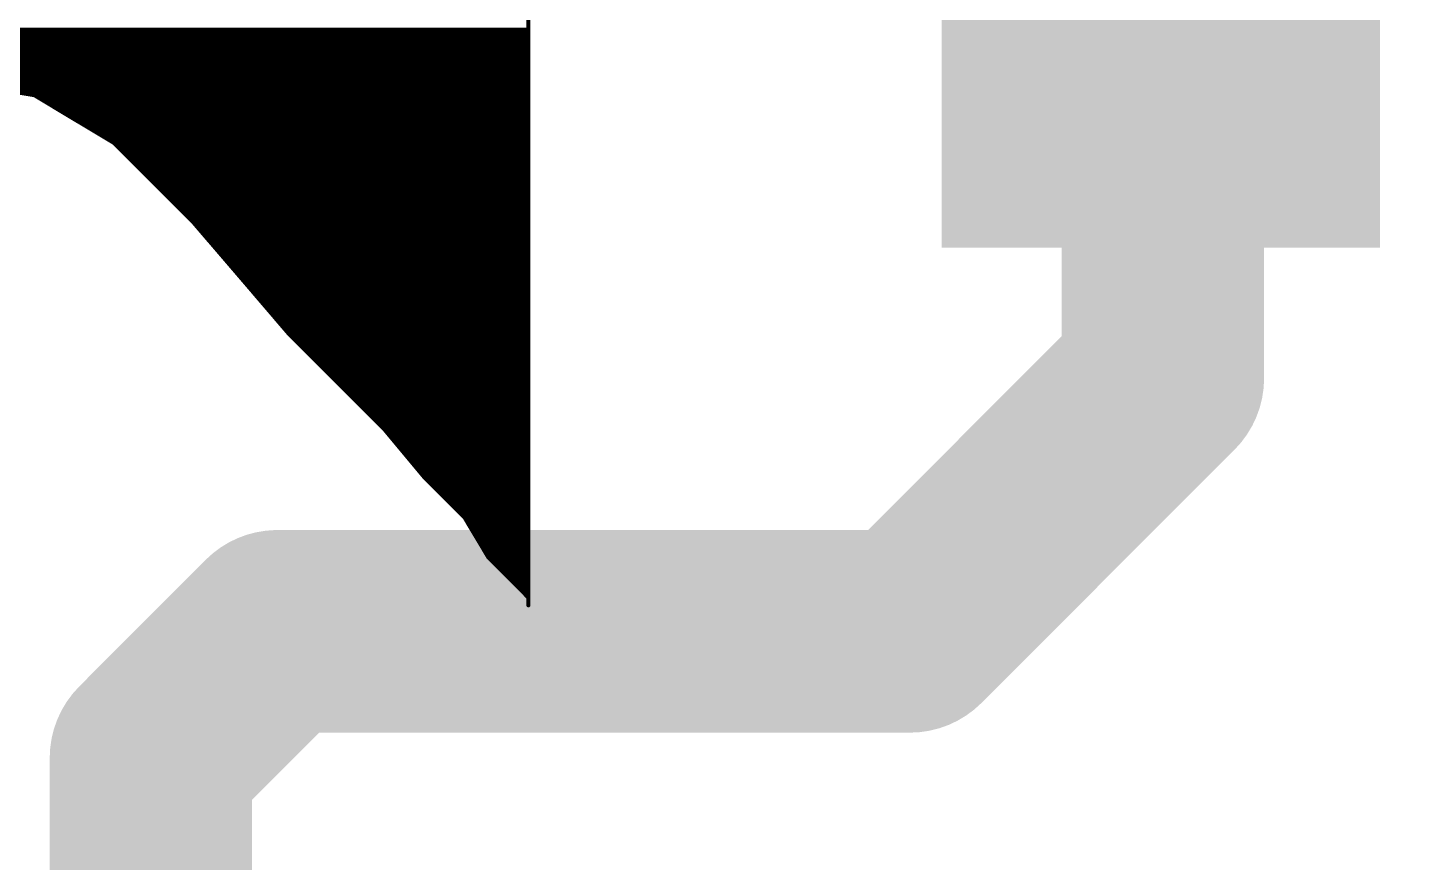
# Model space of a CAD drawing. Extents: x -45 to 63, y -30 to 12.
# Drawn here: x -2.06 to -0.328, y -5.211 to -4.164 of the extents above; entities that cross this region are included whole.
import ezdxf

# ---------------------------------------------------------------- set-up
doc = ezdxf.new("R2010")
doc.units = 0
for name, color, linetype in [('1', 12, 'CONTINUOUS'), ('20', 53, 'CONTINUOUS'), ('22', 40, 'CONTINUOUS'), ('49', 253, 'CONTINUOUS')]:
    doc.layers.add(name, color=color, linetype=linetype)

# ---------------------------------------------------------------- blocks, each defined once
blk = doc.blocks.new('RECT')
blk.add_solid([(-0.5, -0.5), (0.5, -0.5), (-0.5, 0.5), (0.5, 0.5)])

msp = doc.modelspace()

# ---------------------------------------------------------------- linework, layer by layer
at = {"layer": '1', "const_width": 0.254}
for points in [[(-0.635, -4.6037), (-0.635, -3.8426)], [(-0.635, -4.6037), (-0.9525, -4.9213)], [(-1.7463, -4.9213), (-1.905, -5.08)], [(-0.9525, -4.9213), (-1.7463, -4.9213)], [(-1.905, -5.08), (-1.905, -5.676)]]:
    msp.add_lwpolyline(points, dxfattribs=at)
at = {"layer": '1', "const_width": 0.127}
for points in [[(-0.5901, -4.6487, 1), (-0.6799, -4.5588)], [(-0.6985, -4.6037, 1), (-0.5715, -4.6037)], [(-1.7463, -4.8578, 1), (-1.7463, -4.9848)], [(-1.7013, -4.9662, 1), (-1.7912, -4.8763)], [(-0.9525, -4.9848, 1), (-0.9525, -4.8578)], [(-0.9974, -4.8763, 1), (-0.9076, -4.9662)], [(-1.8415, -5.08, 1), (-1.9685, -5.08)], [(-1.9499, -5.0351, 1), (-1.8601, -5.1249)]]:
    msp.add_lwpolyline(points, format="xyb", dxfattribs=at)
at = {"layer": '20', "const_width": 0.254}
msp.add_lwpolyline([(0, -16.764, 1), (0, 11.684, 1), (0, -16.764)], format="xyb", dxfattribs=at)
at = {"layer": '22', "const_width": 0.0051}
for points in [[(-1.4313, -3.5088), (-1.4313, -4.8887)], [(-2.5866, -4.1666), (-1.4313, -4.1666)], [(-2.5739, -4.1717), (-1.4313, -4.1717)], [(-2.5612, -4.1768), (-1.4313, -4.1768)], [(-2.5485, -4.1819), (-1.4313, -4.1819)], [(-2.5358, -4.187), (-1.4313, -4.187)], [(-2.5192, -4.192), (-1.4313, -4.192)], [(-2.5006, -4.1971), (-1.4313, -4.1971)], [(-2.482, -4.2022), (-1.4313, -4.2022)], [(-2.4633, -4.2073), (-1.4313, -4.2073)], [(-2.4447, -4.2124), (-1.4313, -4.2124)], [(-2.4261, -4.2174), (-1.4313, -4.2174)], [(-2.3986, -4.2225), (-1.4313, -4.2225)], [(-2.3681, -4.2276), (-1.4313, -4.2276)], [(-2.3377, -4.2327), (-1.4313, -4.2327)], [(-2.3072, -4.2378), (-1.4313, -4.2378)], [(-2.0513, -4.2488), (-2.1113, -4.2388)], [(-2.0867, -4.2428), (-1.4313, -4.2428)], [(-2.0562, -4.2479), (-1.4313, -4.2479)], [(-2.0013, -4.2788), (-2.0513, -4.2488)], [(-2.0442, -4.253), (-1.4313, -4.253)], [(-2.0357, -4.2581), (-1.4313, -4.2581)], [(-2.0272, -4.2632), (-1.4313, -4.2632)], [(-2.0188, -4.2683), (-1.4313, -4.2683)], [(-2.0103, -4.2733), (-1.4313, -4.2733)], [(-2.0018, -4.2784), (-1.4313, -4.2784)], [(-1.9513, -4.3087), (-2.0013, -4.2788)], [(-1.9933, -4.2835), (-1.4313, -4.2835)], [(-1.9849, -4.2886), (-1.4313, -4.2886)], [(-1.9764, -4.2937), (-1.4313, -4.2937)], [(-1.9679, -4.2987), (-1.4313, -4.2987)], [(-1.9595, -4.3038), (-1.4313, -4.3038)], [(-1.9013, -4.3588), (-1.9513, -4.3087)], [(-1.9511, -4.3089), (-1.4313, -4.3089)], [(-1.946, -4.314), (-1.4313, -4.314)], [(-1.9409, -4.3191), (-1.4313, -4.3191)], [(-1.9359, -4.3241), (-1.4313, -4.3241)], [(-1.9308, -4.3292), (-1.4313, -4.3292)], [(-1.9257, -4.3343), (-1.4313, -4.3343)], [(-1.9206, -4.3394), (-1.4313, -4.3394)], [(-1.9155, -4.3445), (-1.4313, -4.3445)], [(-1.9104, -4.3495), (-1.4313, -4.3495)], [(-1.9054, -4.3546), (-1.4313, -4.3546)], [(-1.8513, -4.4088), (-1.9013, -4.3588)], [(-1.9003, -4.3597), (-1.4313, -4.3597)], [(-1.8952, -4.3648), (-1.4313, -4.3648)], [(-1.8901, -4.3699), (-1.4313, -4.3699)], [(-1.885, -4.375), (-1.4313, -4.375)], [(-1.88, -4.38), (-1.4313, -4.38)], [(-1.8749, -4.3851), (-1.4313, -4.3851)], [(-1.8698, -4.3902), (-1.4313, -4.3902)], [(-1.8647, -4.3953), (-1.4313, -4.3953)], [(-1.8596, -4.4004), (-1.4313, -4.4004)], [(-1.8546, -4.4054), (-1.4313, -4.4054)], [(-1.7913, -4.4787), (-1.8513, -4.4088)], [(-1.8497, -4.4105), (-1.4313, -4.4105)], [(-1.8454, -4.4156), (-1.4313, -4.4156)], [(-1.841, -4.4207), (-1.4313, -4.4207)], [(-1.8367, -4.4258), (-1.4313, -4.4258)], [(-1.8323, -4.4309), (-1.4313, -4.4309)], [(-1.828, -4.4359), (-1.4313, -4.4359)], [(-1.8236, -4.441), (-1.4313, -4.441)], [(-1.8192, -4.4461), (-1.4313, -4.4461)], [(-1.8149, -4.4512), (-1.4313, -4.4512)], [(-1.8105, -4.4563), (-1.4313, -4.4563)], [(-1.8062, -4.4613), (-1.4313, -4.4613)], [(-1.8018, -4.4664), (-1.4313, -4.4664)], [(-1.7975, -4.4715), (-1.4313, -4.4715)], [(-1.7931, -4.4766), (-1.4313, -4.4766)], [(-1.7313, -4.5488), (-1.7913, -4.4787)], [(-1.7888, -4.4817), (-1.4313, -4.4817)], [(-1.7844, -4.4867), (-1.4313, -4.4867)], [(-1.78, -4.4918), (-1.4313, -4.4918)], [(-1.7757, -4.4969), (-1.4313, -4.4969)], [(-1.7713, -4.502), (-1.4313, -4.502)], [(-1.767, -4.5071), (-1.4313, -4.5071)], [(-1.7626, -4.5122), (-1.4313, -4.5122)], [(-1.7583, -4.5172), (-1.4313, -4.5172)], [(-1.7539, -4.5223), (-1.4313, -4.5223)], [(-1.7496, -4.5274), (-1.4313, -4.5274)], [(-1.7452, -4.5325), (-1.4313, -4.5325)], [(-1.7408, -4.5376), (-1.4313, -4.5376)], [(-1.7365, -4.5426), (-1.4313, -4.5426)], [(-1.7321, -4.5477), (-1.4313, -4.5477)], [(-1.6713, -4.6088), (-1.7313, -4.5488)], [(-1.7272, -4.5528), (-1.4313, -4.5528)], [(-1.7221, -4.5579), (-1.4313, -4.5579)], [(-1.717, -4.563), (-1.4313, -4.563)], [(-1.712, -4.568), (-1.4313, -4.568)], [(-1.7069, -4.5731), (-1.4313, -4.5731)], [(-1.7018, -4.5782), (-1.4313, -4.5782)], [(-1.6967, -4.5833), (-1.4313, -4.5833)], [(-1.6916, -4.5884), (-1.4313, -4.5884)], [(-1.6865, -4.5934), (-1.4313, -4.5934)], [(-1.6815, -4.5985), (-1.4313, -4.5985)], [(-1.6764, -4.6036), (-1.4313, -4.6036)], [(-1.6713, -4.6087), (-1.4313, -4.6087)], [(-1.6113, -4.6688), (-1.6713, -4.6088)], [(-1.6662, -4.6138), (-1.4313, -4.6138)], [(-1.6611, -4.6189), (-1.4313, -4.6189)], [(-1.6561, -4.6239), (-1.4313, -4.6239)], [(-1.651, -4.629), (-1.4313, -4.629)], [(-1.6459, -4.6341), (-1.4313, -4.6341)], [(-1.6408, -4.6392), (-1.4313, -4.6392)], [(-1.6357, -4.6443), (-1.4313, -4.6443)], [(-1.6307, -4.6493), (-1.4313, -4.6493)], [(-1.6256, -4.6544), (-1.4313, -4.6544)], [(-1.6205, -4.6595), (-1.4313, -4.6595)], [(-1.6154, -4.6646), (-1.4313, -4.6646)], [(-1.5613, -4.7287), (-1.6113, -4.6688)], [(-1.6105, -4.6697), (-1.4313, -4.6697)], [(-1.6063, -4.6748), (-1.4313, -4.6748)], [(-1.602, -4.6798), (-1.4313, -4.6798)], [(-1.5978, -4.6849), (-1.4313, -4.6849)], [(-1.5935, -4.69), (-1.4313, -4.69)], [(-1.5893, -4.6951), (-1.4313, -4.6951)], [(-1.5851, -4.7002), (-1.4313, -4.7002)], [(-1.5808, -4.7052), (-1.4313, -4.7052)], [(-1.5766, -4.7103), (-1.4313, -4.7103)], [(-1.5724, -4.7154), (-1.4313, -4.7154)], [(-1.5681, -4.7205), (-1.4313, -4.7205)], [(-1.5639, -4.7256), (-1.4313, -4.7256)], [(-1.5112, -4.7788), (-1.5613, -4.7287)], [(-1.5594, -4.7306), (-1.4313, -4.7306)], [(-1.5543, -4.7357), (-1.4313, -4.7357)], [(-1.5492, -4.7408), (-1.4313, -4.7408)], [(-1.5441, -4.7459), (-1.4313, -4.7459)], [(-1.539, -4.751), (-1.4313, -4.751)], [(-1.534, -4.7561), (-1.4313, -4.7561)], [(-1.5289, -4.7611), (-1.4313, -4.7611)], [(-1.5238, -4.7662), (-1.4313, -4.7662)], [(-1.5187, -4.7713), (-1.4313, -4.7713)], [(-1.5136, -4.7764), (-1.4313, -4.7764)], [(-1.4813, -4.8288), (-1.5112, -4.7788)], [(-1.5096, -4.7815), (-1.4313, -4.7815)], [(-1.5066, -4.7865), (-1.4313, -4.7865)], [(-1.5035, -4.7916), (-1.4313, -4.7916)], [(-1.5005, -4.7967), (-1.4313, -4.7967)], [(-1.4974, -4.8018), (-1.4313, -4.8018)], [(-1.4944, -4.8069), (-1.4313, -4.8069)], [(-1.4913, -4.8119), (-1.4313, -4.8119)], [(-1.4883, -4.817), (-1.4313, -4.817)], [(-1.4852, -4.8221), (-1.4313, -4.8221)], [(-1.4822, -4.8272), (-1.4313, -4.8272)], [(-1.4513, -4.8588), (-1.4813, -4.8288)], [(-1.4777, -4.8323), (-1.4313, -4.8323)], [(-1.4727, -4.8373), (-1.4313, -4.8373)], [(-1.4676, -4.8424), (-1.4313, -4.8424)], [(-1.4625, -4.8475), (-1.4313, -4.8475)], [(-1.4574, -4.8526), (-1.4313, -4.8526)], [(-1.4523, -4.8577), (-1.4313, -4.8577)], [(-1.4313, -4.8788), (-1.4513, -4.8588)], [(-1.4472, -4.8628), (-1.4313, -4.8628)], [(-1.4422, -4.8678), (-1.4313, -4.8678)], [(-1.4371, -4.8729), (-1.4313, -4.8729)], [(-1.432, -4.878), (-1.4313, -4.878)], [(-1.4313, -4.8887), (-1.4313, -4.8788)]]:
    msp.add_lwpolyline(points, dxfattribs=at)
at = {"layer": '22', "const_width": 0.0025}
for points in [[(-1.4313, -4.1679, 1), (-1.4313, -4.1654)], [(-1.4313, -4.173, 1), (-1.4313, -4.1704)], [(-1.4313, -4.1781, 1), (-1.4313, -4.1755)], [(-1.4313, -4.1831, 1), (-1.4313, -4.1806)], [(-1.4313, -4.1882, 1), (-1.4313, -4.1857)], [(-1.4313, -4.1933, 1), (-1.4313, -4.1908)], [(-1.4313, -4.1984, 1), (-1.4313, -4.1958)], [(-1.4313, -4.2035, 1), (-1.4313, -4.2009)], [(-1.4313, -4.2085, 1), (-1.4313, -4.206)], [(-1.4313, -4.2136, 1), (-1.4313, -4.2111)], [(-1.4313, -4.2187, 1), (-1.4313, -4.2162)], [(-1.4313, -4.2238, 1), (-1.4313, -4.2212)], [(-1.4313, -4.2289, 1), (-1.4313, -4.2263)], [(-1.4313, -4.234, 1), (-1.4313, -4.2314)], [(-1.4313, -4.239, 1), (-1.4313, -4.2365)], [(-1.4313, -4.2441, 1), (-1.4313, -4.2416)], [(-2.0562, -4.2467, 1), (-2.0562, -4.2492)], [(-2.0506, -4.2477, 1), (-2.0519, -4.2498)], [(-2.0515, -4.25, 1), (-2.051, -4.2475)], [(-2.0442, -4.2517, 1), (-2.0442, -4.2543)], [(-2.0357, -4.2568, 1), (-2.0357, -4.2594)], [(-1.4313, -4.2492, 1), (-1.4313, -4.2467)], [(-1.4313, -4.2543, 1), (-1.4313, -4.2517)], [(-1.4313, -4.2594, 1), (-1.4313, -4.2568)], [(-2.0272, -4.2619, 1), (-2.0272, -4.2644)], [(-2.0188, -4.267, 1), (-2.0188, -4.2695)], [(-2.0103, -4.2721, 1), (-2.0103, -4.2746)], [(-2.0018, -4.2771, 1), (-2.0018, -4.2797)], [(-2.0006, -4.2777, 1), (-2.0019, -4.2798)], [(-2.0019, -4.2798, 1), (-2.0006, -4.2777)], [(-1.4313, -4.2644, 1), (-1.4313, -4.2619)], [(-1.4313, -4.2695, 1), (-1.4313, -4.267)], [(-1.4313, -4.2746, 1), (-1.4313, -4.2721)], [(-1.4313, -4.2797, 1), (-1.4313, -4.2771)], [(-1.9933, -4.2822, 1), (-1.9933, -4.2848)], [(-1.9849, -4.2873, 1), (-1.9849, -4.2898)], [(-1.9764, -4.2924, 1), (-1.9764, -4.2949)], [(-1.4313, -4.2848, 1), (-1.4313, -4.2822)], [(-1.4313, -4.2898, 1), (-1.4313, -4.2873)], [(-1.4313, -4.2949, 1), (-1.4313, -4.2924)], [(-1.9679, -4.2975, 1), (-1.9679, -4.3)], [(-1.9595, -4.3025, 1), (-1.9595, -4.3051)], [(-1.9504, -4.3079, 1), (-1.9521, -4.3096)], [(-1.9511, -4.3076, 1), (-1.9511, -4.3102)], [(-1.9519, -4.3098, 1), (-1.9506, -4.3077)], [(-1.946, -4.3127, 1), (-1.946, -4.3153)], [(-1.4313, -4.3, 1), (-1.4313, -4.2975)], [(-1.4313, -4.3051, 1), (-1.4313, -4.3025)], [(-1.4313, -4.3102, 1), (-1.4313, -4.3076)], [(-1.4313, -4.3153, 1), (-1.4313, -4.3127)], [(-1.9409, -4.3178, 1), (-1.9409, -4.3203)], [(-1.9359, -4.3229, 1), (-1.9359, -4.3254)], [(-1.9308, -4.328, 1), (-1.9308, -4.3305)], [(-1.4313, -4.3203, 1), (-1.4313, -4.3178)], [(-1.4313, -4.3254, 1), (-1.4313, -4.3229)], [(-1.4313, -4.3305, 1), (-1.4313, -4.328)], [(-1.9257, -4.333, 1), (-1.9257, -4.3356)], [(-1.9206, -4.3381, 1), (-1.9206, -4.3407)], [(-1.9155, -4.3432, 1), (-1.9155, -4.3457)], [(-1.4313, -4.3356, 1), (-1.4313, -4.333)], [(-1.4313, -4.3407, 1), (-1.4313, -4.3381)], [(-1.4313, -4.3457, 1), (-1.4313, -4.3432)], [(-1.9104, -4.3483, 1), (-1.9104, -4.3508)], [(-1.9054, -4.3534, 1), (-1.9054, -4.3559)], [(-1.9004, -4.3579, 1), (-1.9021, -4.3596)], [(-1.9021, -4.3596, 1), (-1.9004, -4.3579)], [(-1.9003, -4.3584, 1), (-1.9003, -4.361)], [(-1.8952, -4.3635, 1), (-1.8952, -4.3661)], [(-1.4313, -4.3508, 1), (-1.4313, -4.3483)], [(-1.4313, -4.3559, 1), (-1.4313, -4.3534)], [(-1.4313, -4.361, 1), (-1.4313, -4.3584)], [(-1.4313, -4.3661, 1), (-1.4313, -4.3635)], [(-1.8901, -4.3686, 1), (-1.8901, -4.3711)], [(-1.885, -4.3737, 1), (-1.885, -4.3762)], [(-1.88, -4.3788, 1), (-1.88, -4.3813)], [(-1.4313, -4.3711, 1), (-1.4313, -4.3686)], [(-1.4313, -4.3762, 1), (-1.4313, -4.3737)], [(-1.4313, -4.3813, 1), (-1.4313, -4.3788)], [(-1.8749, -4.3838, 1), (-1.8749, -4.3864)], [(-1.8698, -4.3889, 1), (-1.8698, -4.3915)], [(-1.8647, -4.394, 1), (-1.8647, -4.3966)], [(-1.8596, -4.3991, 1), (-1.8596, -4.4016)], [(-1.4313, -4.3864, 1), (-1.4313, -4.3838)], [(-1.4313, -4.3915, 1), (-1.4313, -4.3889)], [(-1.4313, -4.3966, 1), (-1.4313, -4.394)], [(-1.4313, -4.4016, 1), (-1.4313, -4.3991)], [(-1.8546, -4.4042, 1), (-1.8546, -4.4067)], [(-1.8503, -4.4079, 1), (-1.8522, -4.4096)], [(-1.8521, -4.4096, 1), (-1.8504, -4.4079)], [(-1.8497, -4.4093, 1), (-1.8497, -4.4118)], [(-1.8454, -4.4143, 1), (-1.8454, -4.4169)], [(-1.4313, -4.4067, 1), (-1.4313, -4.4042)], [(-1.4313, -4.4118, 1), (-1.4313, -4.4093)], [(-1.4313, -4.4169, 1), (-1.4313, -4.4143)], [(-1.841, -4.4194, 1), (-1.841, -4.422)], [(-1.8367, -4.4245, 1), (-1.8367, -4.427)], [(-1.8323, -4.4296, 1), (-1.8323, -4.4321)], [(-1.4313, -4.422, 1), (-1.4313, -4.4194)], [(-1.4313, -4.427, 1), (-1.4313, -4.4245)], [(-1.4313, -4.4321, 1), (-1.4313, -4.4296)], [(-1.828, -4.4347, 1), (-1.828, -4.4372)], [(-1.8236, -4.4397, 1), (-1.8236, -4.4423)], [(-1.8192, -4.4448, 1), (-1.8192, -4.4474)], [(-1.8149, -4.4499, 1), (-1.8149, -4.4524)], [(-1.4313, -4.4372, 1), (-1.4313, -4.4347)], [(-1.4313, -4.4423, 1), (-1.4313, -4.4397)], [(-1.4313, -4.4474, 1), (-1.4313, -4.4448)], [(-1.4313, -4.4524, 1), (-1.4313, -4.4499)], [(-1.8105, -4.455, 1), (-1.8105, -4.4575)], [(-1.8062, -4.4601, 1), (-1.8062, -4.4626)], [(-1.8018, -4.4651, 1), (-1.8018, -4.4677)], [(-1.4313, -4.4575, 1), (-1.4313, -4.455)], [(-1.4313, -4.4626, 1), (-1.4313, -4.4601)], [(-1.4313, -4.4677, 1), (-1.4313, -4.4651)], [(-1.7975, -4.4702, 1), (-1.7975, -4.4728)], [(-1.7931, -4.4753, 1), (-1.7931, -4.4779)], [(-1.7903, -4.4779, 1), (-1.7922, -4.4796)], [(-1.7922, -4.4796, 1), (-1.7903, -4.4779)], [(-1.7888, -4.4804, 1), (-1.7888, -4.4829)], [(-1.7844, -4.4855, 1), (-1.7844, -4.488)], [(-1.4313, -4.4728, 1), (-1.4313, -4.4702)], [(-1.4313, -4.4779, 1), (-1.4313, -4.4753)], [(-1.4313, -4.4829, 1), (-1.4313, -4.4804)], [(-1.4313, -4.488, 1), (-1.4313, -4.4855)], [(-1.78, -4.4906, 1), (-1.78, -4.4931)], [(-1.7757, -4.4956, 1), (-1.7757, -4.4982)], [(-1.7713, -4.5007, 1), (-1.7713, -4.5033)], [(-1.4313, -4.4931, 1), (-1.4313, -4.4906)], [(-1.4313, -4.4982, 1), (-1.4313, -4.4956)], [(-1.4313, -4.5033, 1), (-1.4313, -4.5007)], [(-1.767, -4.5058, 1), (-1.767, -4.5083)], [(-1.7626, -4.5109, 1), (-1.7626, -4.5134)], [(-1.7583, -4.516, 1), (-1.7583, -4.5185)], [(-1.4313, -4.5083, 1), (-1.4313, -4.5058)], [(-1.4313, -4.5134, 1), (-1.4313, -4.5109)], [(-1.4313, -4.5185, 1), (-1.4313, -4.516)], [(-1.7539, -4.521, 1), (-1.7539, -4.5236)], [(-1.7496, -4.5261, 1), (-1.7496, -4.5287)], [(-1.7452, -4.5312, 1), (-1.7452, -4.5337)], [(-1.7408, -4.5363, 1), (-1.7408, -4.5388)], [(-1.4313, -4.5236, 1), (-1.4313, -4.521)], [(-1.4313, -4.5287, 1), (-1.4313, -4.5261)], [(-1.4313, -4.5337, 1), (-1.4313, -4.5312)], [(-1.4313, -4.5388, 1), (-1.4313, -4.5363)], [(-1.7365, -4.5414, 1), (-1.7365, -4.5439)], [(-1.7321, -4.5464, 1), (-1.7321, -4.549)], [(-1.7304, -4.5479, 1), (-1.7321, -4.5496)], [(-1.7322, -4.5496, 1), (-1.7303, -4.5479)], [(-1.7272, -4.5515, 1), (-1.7272, -4.5541)], [(-1.4313, -4.5439, 1), (-1.4313, -4.5414)], [(-1.4313, -4.549, 1), (-1.4313, -4.5464)], [(-1.4313, -4.5541, 1), (-1.4313, -4.5515)], [(-1.7221, -4.5566, 1), (-1.7221, -4.5592)], [(-1.717, -4.5617, 1), (-1.717, -4.5642)], [(-1.712, -4.5668, 1), (-1.712, -4.5693)], [(-1.7069, -4.5719, 1), (-1.7069, -4.5744)], [(-1.4313, -4.5592, 1), (-1.4313, -4.5566)], [(-1.4313, -4.5642, 1), (-1.4313, -4.5617)], [(-1.4313, -4.5693, 1), (-1.4313, -4.5668)], [(-1.4313, -4.5744, 1), (-1.4313, -4.5719)], [(-1.7018, -4.5769, 1), (-1.7018, -4.5795)], [(-1.6967, -4.582, 1), (-1.6967, -4.5846)], [(-1.6916, -4.5871, 1), (-1.6916, -4.5896)], [(-1.4313, -4.5795, 1), (-1.4313, -4.5769)], [(-1.4313, -4.5846, 1), (-1.4313, -4.582)], [(-1.4313, -4.5896, 1), (-1.4313, -4.5871)], [(-1.6865, -4.5922, 1), (-1.6865, -4.5947)], [(-1.6815, -4.5973, 1), (-1.6815, -4.5998)], [(-1.6764, -4.6023, 1), (-1.6764, -4.6049)], [(-1.4313, -4.5947, 1), (-1.4313, -4.5922)], [(-1.4313, -4.5998, 1), (-1.4313, -4.5973)], [(-1.4313, -4.6049, 1), (-1.4313, -4.6023)], [(-1.6713, -4.6074, 1), (-1.6713, -4.61)], [(-1.6704, -4.6079, 1), (-1.6721, -4.6096)], [(-1.6721, -4.6096, 1), (-1.6704, -4.6079)], [(-1.6662, -4.6125, 1), (-1.6662, -4.615)], [(-1.6611, -4.6176, 1), (-1.6611, -4.6201)], [(-1.6561, -4.6227, 1), (-1.6561, -4.6252)], [(-1.4313, -4.61, 1), (-1.4313, -4.6074)], [(-1.4313, -4.615, 1), (-1.4313, -4.6125)], [(-1.4313, -4.6201, 1), (-1.4313, -4.6176)], [(-1.4313, -4.6252, 1), (-1.4313, -4.6227)], [(-1.651, -4.6277, 1), (-1.651, -4.6303)], [(-1.6459, -4.6328, 1), (-1.6459, -4.6354)], [(-1.6408, -4.6379, 1), (-1.6408, -4.6405)], [(-1.4313, -4.6303, 1), (-1.4313, -4.6277)], [(-1.4313, -4.6354, 1), (-1.4313, -4.6328)], [(-1.4313, -4.6405, 1), (-1.4313, -4.6379)], [(-1.6357, -4.643, 1), (-1.6357, -4.6455)], [(-1.6307, -4.6481, 1), (-1.6307, -4.6506)], [(-1.6256, -4.6532, 1), (-1.6256, -4.6557)], [(-1.6205, -4.6582, 1), (-1.6205, -4.6608)], [(-1.4313, -4.6455, 1), (-1.4313, -4.643)], [(-1.4313, -4.6506, 1), (-1.4313, -4.6481)], [(-1.4313, -4.6557, 1), (-1.4313, -4.6532)], [(-1.4313, -4.6608, 1), (-1.4313, -4.6582)], [(-1.6154, -4.6633, 1), (-1.6154, -4.6659)], [(-1.6103, -4.6679, 1), (-1.6122, -4.6696)], [(-1.6121, -4.6696, 1), (-1.6104, -4.6679)], [(-1.6105, -4.6684, 1), (-1.6105, -4.6709)], [(-1.6063, -4.6735, 1), (-1.6063, -4.676)], [(-1.4313, -4.6659, 1), (-1.4313, -4.6633)], [(-1.4313, -4.6709, 1), (-1.4313, -4.6684)], [(-1.4313, -4.676, 1), (-1.4313, -4.6735)], [(-1.602, -4.6786, 1), (-1.602, -4.6811)], [(-1.5978, -4.6836, 1), (-1.5978, -4.6862)], [(-1.5935, -4.6887, 1), (-1.5935, -4.6913)], [(-1.5893, -4.6938, 1), (-1.5893, -4.6963)], [(-1.4313, -4.6811, 1), (-1.4313, -4.6786)], [(-1.4313, -4.6862, 1), (-1.4313, -4.6836)], [(-1.4313, -4.6913, 1), (-1.4313, -4.6887)], [(-1.4313, -4.6963, 1), (-1.4313, -4.6938)], [(-1.5851, -4.6989, 1), (-1.5851, -4.7014)], [(-1.5808, -4.704, 1), (-1.5808, -4.7065)], [(-1.5766, -4.709, 1), (-1.5766, -4.7116)], [(-1.4313, -4.7014, 1), (-1.4313, -4.6989)], [(-1.4313, -4.7065, 1), (-1.4313, -4.704)], [(-1.4313, -4.7116, 1), (-1.4313, -4.709)], [(-1.5724, -4.7141, 1), (-1.5724, -4.7167)], [(-1.5681, -4.7192, 1), (-1.5681, -4.7218)], [(-1.5639, -4.7243, 1), (-1.5639, -4.7268)], [(-1.5604, -4.7279, 1), (-1.5621, -4.7296)], [(-1.5622, -4.7296, 1), (-1.5603, -4.7279)], [(-1.4313, -4.7167, 1), (-1.4313, -4.7141)], [(-1.4313, -4.7218, 1), (-1.4313, -4.7192)], [(-1.4313, -4.7268, 1), (-1.4313, -4.7243)], [(-1.5594, -4.7294, 1), (-1.5594, -4.7319)], [(-1.5543, -4.7345, 1), (-1.5543, -4.737)], [(-1.5492, -4.7395, 1), (-1.5492, -4.7421)], [(-1.5441, -4.7446, 1), (-1.5441, -4.7472)], [(-1.4313, -4.7319, 1), (-1.4313, -4.7294)], [(-1.4313, -4.737, 1), (-1.4313, -4.7345)], [(-1.4313, -4.7421, 1), (-1.4313, -4.7395)], [(-1.4313, -4.7472, 1), (-1.4313, -4.7446)], [(-1.539, -4.7497, 1), (-1.539, -4.7522)], [(-1.534, -4.7548, 1), (-1.534, -4.7573)], [(-1.5289, -4.7599, 1), (-1.5289, -4.7624)], [(-1.4313, -4.7522, 1), (-1.4313, -4.7497)], [(-1.4313, -4.7573, 1), (-1.4313, -4.7548)], [(-1.4313, -4.7624, 1), (-1.4313, -4.7599)], [(-1.5238, -4.7649, 1), (-1.5238, -4.7675)], [(-1.5187, -4.77, 1), (-1.5187, -4.7726)], [(-1.5136, -4.7751, 1), (-1.5136, -4.7776)], [(-1.5102, -4.7781, 1), (-1.5123, -4.7794)], [(-1.5121, -4.7796, 1), (-1.5104, -4.7779)], [(-1.5096, -4.7802, 1), (-1.5096, -4.7827)], [(-1.4313, -4.7675, 1), (-1.4313, -4.7649)], [(-1.4313, -4.7726, 1), (-1.4313, -4.77)], [(-1.4313, -4.7776, 1), (-1.4313, -4.7751)], [(-1.4313, -4.7827, 1), (-1.4313, -4.7802)], [(-1.5066, -4.7853, 1), (-1.5066, -4.7878)], [(-1.5035, -4.7903, 1), (-1.5035, -4.7929)], [(-1.5005, -4.7954, 1), (-1.5005, -4.798)], [(-1.4313, -4.7878, 1), (-1.4313, -4.7853)], [(-1.4313, -4.7929, 1), (-1.4313, -4.7903)], [(-1.4313, -4.798, 1), (-1.4313, -4.7954)], [(-1.4974, -4.8005, 1), (-1.4974, -4.8031)], [(-1.4944, -4.8056, 1), (-1.4944, -4.8081)], [(-1.4913, -4.8107, 1), (-1.4913, -4.8132)], [(-1.4313, -4.8031, 1), (-1.4313, -4.8005)], [(-1.4313, -4.8081, 1), (-1.4313, -4.8056)], [(-1.4313, -4.8132, 1), (-1.4313, -4.8107)], [(-1.4883, -4.8158, 1), (-1.4883, -4.8183)], [(-1.4852, -4.8208, 1), (-1.4852, -4.8234)], [(-1.4822, -4.8259, 1), (-1.4822, -4.8285)], [(-1.4804, -4.8279, 1), (-1.4821, -4.8296)], [(-1.4823, -4.8294, 1), (-1.4802, -4.8281)], [(-1.4777, -4.831, 1), (-1.4777, -4.8335)], [(-1.4313, -4.8183, 1), (-1.4313, -4.8158)], [(-1.4313, -4.8234, 1), (-1.4313, -4.8208)], [(-1.4313, -4.8285, 1), (-1.4313, -4.8259)], [(-1.4313, -4.8335, 1), (-1.4313, -4.831)], [(-1.4727, -4.8361, 1), (-1.4727, -4.8386)], [(-1.4676, -4.8412, 1), (-1.4676, -4.8437)], [(-1.4625, -4.8462, 1), (-1.4625, -4.8488)], [(-1.4313, -4.8386, 1), (-1.4313, -4.8361)], [(-1.4313, -4.8437, 1), (-1.4313, -4.8412)], [(-1.4313, -4.8488, 1), (-1.4313, -4.8462)], [(-1.4574, -4.8513, 1), (-1.4574, -4.8539)], [(-1.4523, -4.8564, 1), (-1.4523, -4.8589)], [(-1.4504, -4.8579, 1), (-1.4521, -4.8596)], [(-1.4521, -4.8596, 1), (-1.4504, -4.8579)], [(-1.4472, -4.8615, 1), (-1.4472, -4.864)], [(-1.4422, -4.8666, 1), (-1.4422, -4.8691)], [(-1.4313, -4.8539, 1), (-1.4313, -4.8513)], [(-1.4313, -4.8589, 1), (-1.4313, -4.8564)], [(-1.4313, -4.864, 1), (-1.4313, -4.8615)], [(-1.4313, -4.8691, 1), (-1.4313, -4.8666)], [(-1.4371, -4.8716, 1), (-1.4371, -4.8742)], [(-1.432, -4.8767, 1), (-1.432, -4.8793)], [(-1.43, -4.8788, 1), (-1.4325, -4.8788)], [(-1.4321, -4.8796, 1), (-1.4304, -4.8779)], [(-1.4313, -4.8742, 1), (-1.4313, -4.8716)], [(-1.4313, -4.8793, 1), (-1.4313, -4.8767)], [(-1.4325, -4.8887, 1), (-1.43, -4.8887)], [(-1.4325, -4.8887, 1), (-1.43, -4.8887)]]:
    msp.add_lwpolyline(points, format="xyb", dxfattribs=at)
at = {"layer": '49'}
for points, const_width in [([(0, -10.795, 1), (0, 5.715, 1), (0, -10.795)], 0.0254), ([(-4.191, -8.8265, 1), (-4.191, -4.2545, 1), (-4.191, -8.8265)], 0.001)]:
    msp.add_lwpolyline(points, format="xyb", dxfattribs=dict(at, const_width=const_width))

# ---------------------------------------------------------------- block references
at = {"layer": '1', "xscale": 0.55, "yscale": 1.2, "rotation": 180}
msp.add_blockref('RECT', (-0.6375, -3.8401), dxfattribs=at)

doc.saveas('drawing.dxf')
